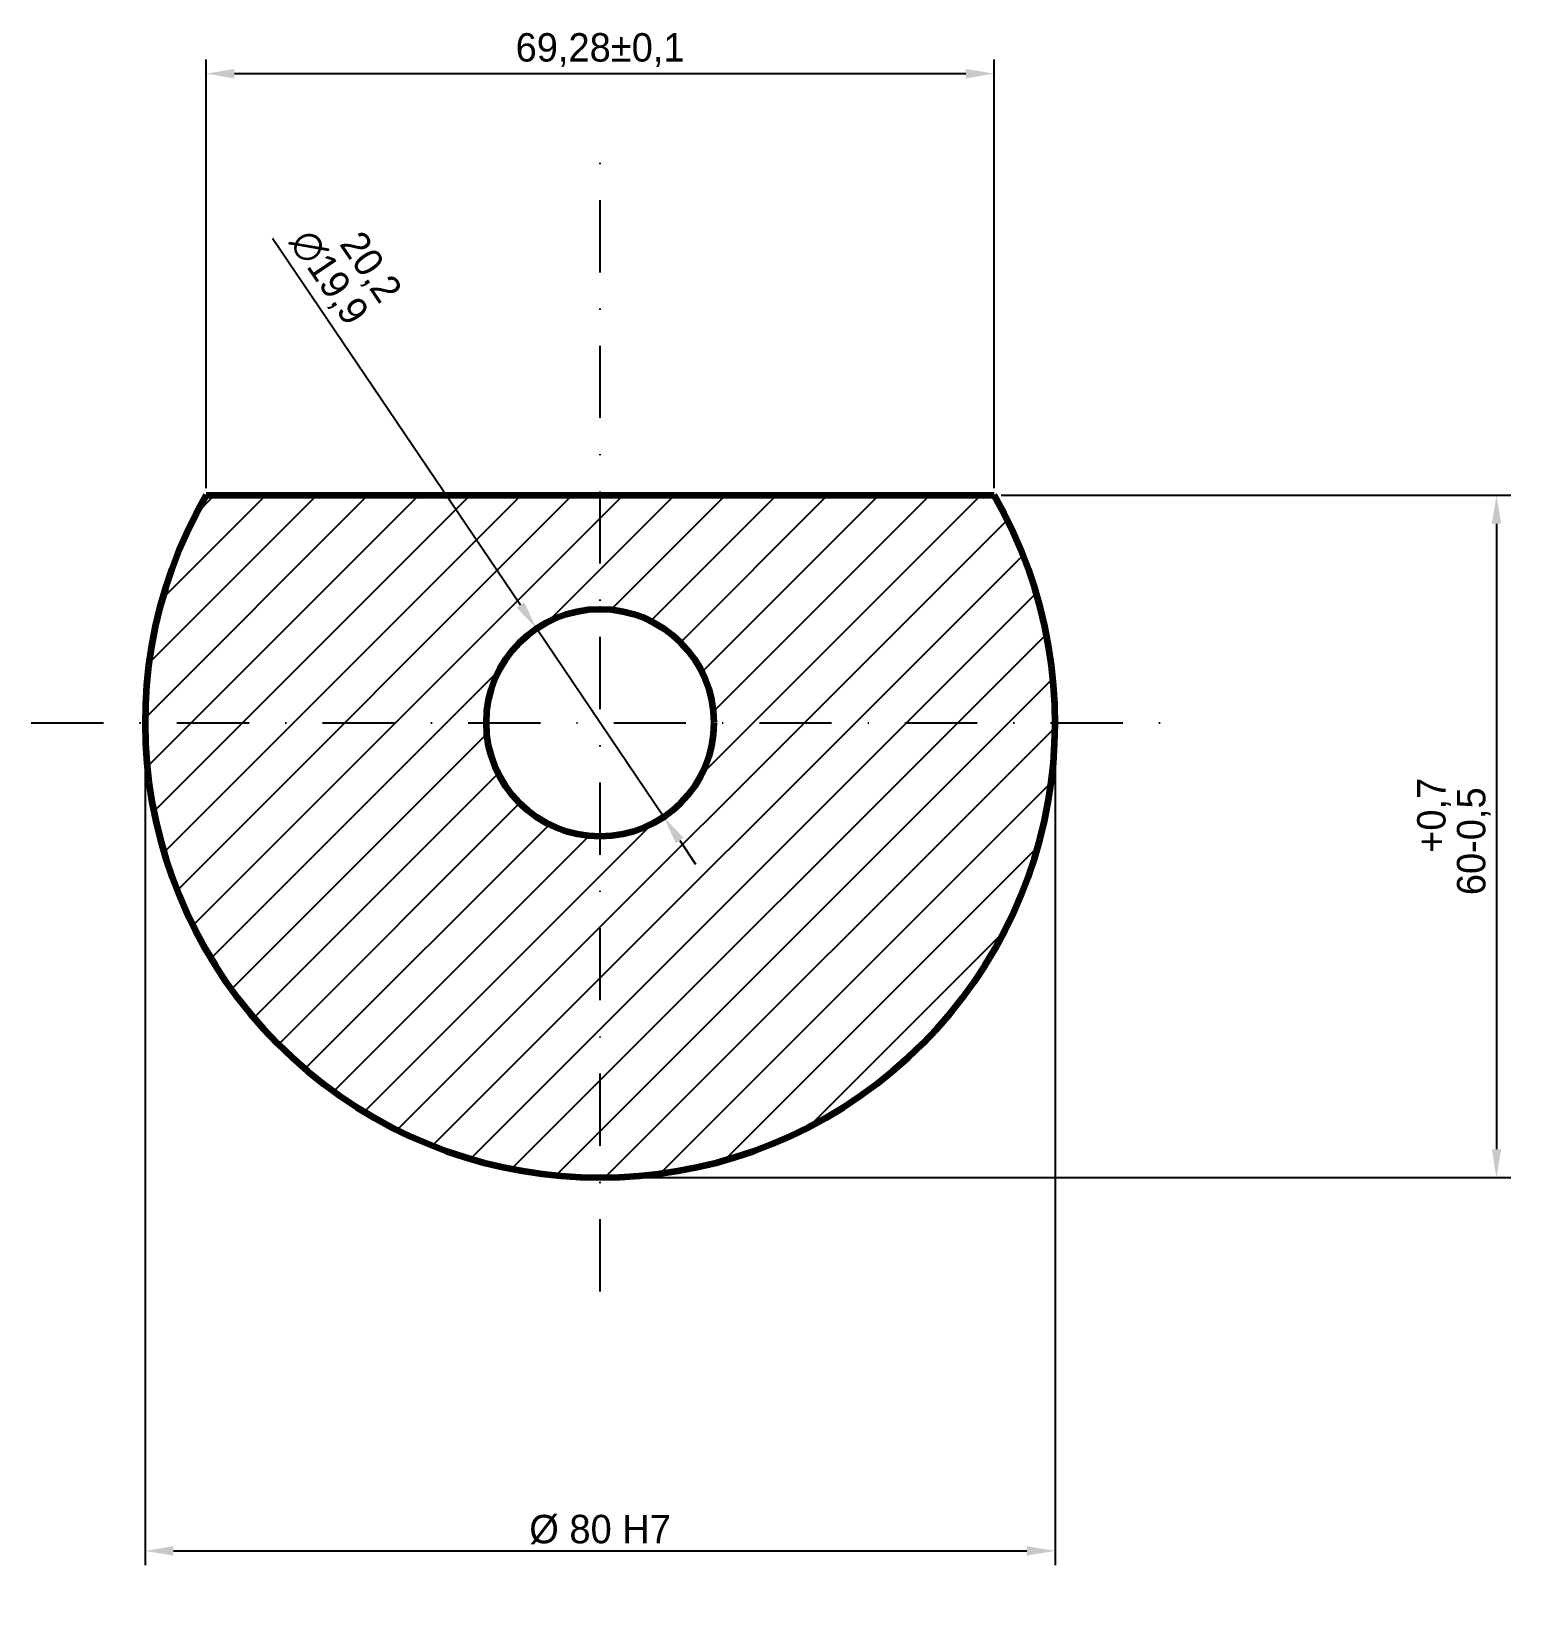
# Model space of a CAD drawing. Header units: millimetres. Extents: x 50 to 180, y 23 to 161.
import ezdxf

# ---------------------------------------------------------------- set-up
doc = ezdxf.new("R2010")
doc.units = ezdxf.units.MM
doc.linetypes.add('ČERCHOVANÁ2', pattern=[12.7, 6.35, -3.175, 0, -3.175])
for name, color, linetype in [('1-Osy', 10, 'ČERCHOVANÁ2'), ('3-Koty', 50, 'Continuous'), ('4-Popis', 6, 'Continuous')]:
    doc.layers.add(name, color=color, linetype=linetype)
doc.layers.add('2-Obrysy', color=170, linetype='Continuous', lineweight=100)
doc.dimstyles.new('ISO-25', dxfattribs={"dimtxt": 2.5, "dimasz": 2.5, "dimexe": 1.25, "dimexo": 0.625, "dimtad": 1, "dimtxsty": 'Standard', "dimcen": 2.5, "dimadec": 0, "dimazin": 0, "dimtfac": 1, "dimtmove": 0, "dimatfit": 3, "dimfxl": 1, "dimarcsym": 0})

# ---------------------------------------------------------------- blocks, each defined once
blk = doc.blocks.new('*D2')
at = {"layer": '3-Koty', "color": 0, "lineweight": -2, "transparency": 16777216}
for p, q in [((60, 99.38), (60, 25.93)), ((140, 99.38), (140, 25.93)), ((62.5, 27.18), (137.5, 27.18))]:
    blk.add_line(p, q, dxfattribs=at)
at = {"layer": '3-Koty', "color": 0, "transparency": 16777216}
for points in [[(62.5, 27.59), (62.5, 26.76), (60, 27.18)], [(137.5, 27.59), (137.5, 26.76), (140, 27.18)]]:
    blk.add_solid(points, dxfattribs=at)
at = {"layer": 'Defpoints', "color": 0, "transparency": 16777216}
for p in [(60, 100), (140, 100), (140, 27.18)]:
    blk.add_point(p, dxfattribs=at)
at = {"layer": '3-Koty', "color": 0, "transparency": 16777216, "insert": (100, 29.05), "char_height": 2.5, "attachment_point": 5}
blk.add_mtext('%%c 80 H7', dxfattribs=at)
blk = doc.blocks.new('*D3')
at = {"layer": '3-Koty', "color": 0, "lineweight": -2, "transparency": 16777216}
for p, q in [((135.27, 120), (180.05, 120)), ((178.8, 117.5), (178.8, 62.5)), ((100.63, 60), (180.05, 60))]:
    blk.add_line(p, q, dxfattribs=at)
at = {"layer": '3-Koty', "color": 0, "transparency": 16777216}
for points in [[(178.38, 117.5), (179.21, 117.5), (178.8, 120)], [(178.38, 62.5), (179.21, 62.5), (178.8, 60)]]:
    blk.add_solid(points, dxfattribs=at)
at = {"layer": 'Defpoints', "color": 0, "transparency": 16777216}
for p in [(134.64, 120), (100, 60), (178.8, 60)]:
    blk.add_point(p, dxfattribs=at)
at = {"layer": '3-Koty', "color": 0, "transparency": 16777216, "insert": (174.84, 90), "char_height": 2.5, "attachment_point": 5, "rotation": 90}
blk.add_mtext('60\\S+0,7^ -0,5;', dxfattribs=at)
blk = doc.blocks.new('*D4')
at = {"layer": '3-Koty', "color": 0, "lineweight": -2, "transparency": 16777216}
for p, q in [((65.36, 120.62), (65.36, 158.33)), ((134.64, 120.62), (134.64, 158.33)), ((67.86, 157.08), (132.14, 157.08))]:
    blk.add_line(p, q, dxfattribs=at)
at = {"layer": '3-Koty', "color": 0, "transparency": 16777216}
for points in [[(67.86, 157.5), (67.86, 156.66), (65.36, 157.08)], [(132.14, 157.5), (132.14, 156.66), (134.64, 157.08)]]:
    blk.add_solid(points, dxfattribs=at)
at = {"layer": 'Defpoints', "color": 0, "transparency": 16777216}
for p in [(134.64, 157.08), (65.36, 120), (134.64, 120)]:
    blk.add_point(p, dxfattribs=at)
at = {"layer": '3-Koty', "color": 0, "transparency": 16777216, "insert": (100, 159.16), "char_height": 2.5, "attachment_point": 5}
blk.add_mtext('69,28±0,1', dxfattribs=at)
blk = doc.blocks.new('*D5')
at = {"layer": '3-Koty', "color": 0, "lineweight": -2, "transparency": 16777216}
for p, q in [((71.21, 142.6), (93, 110.36)), ((105.6, 91.71), (94.4, 108.29)), ((107, 89.64), (108.4, 87.57))]:
    blk.add_line(p, q, dxfattribs=at)
at = {"layer": '3-Koty', "color": 0, "transparency": 16777216}
for points in [[(93.35, 110.59), (92.66, 110.12), (94.4, 108.29)], [(107.34, 89.88), (106.65, 89.41), (105.6, 91.71)]]:
    blk.add_solid(points, dxfattribs=at)
at = {"layer": 'Defpoints', "color": 0, "transparency": 16777216}
for p in [(94.4, 108.29), (105.6, 91.71)]:
    blk.add_point(p, dxfattribs=at)
at = {"layer": '3-Koty', "color": 0, "transparency": 16777216, "insert": (77.64, 140.15), "char_height": 2.5, "attachment_point": 5, "rotation": 304.0484}
blk.add_mtext('∅\\S20,2^ 19,9;', dxfattribs=at)

msp = doc.modelspace()

# ---------------------------------------------------------------- hatches: boundary and pattern name
at = {"layer": '4-Popis'}
h = msp.add_hatch(dxfattribs=at)
h.set_pattern_fill('ANSI31', color=256, style=0)
h.set_pattern_definition([(45, (100, 100), (-2.24506, 2.24506), [])])
h.paths.add_polyline_path([(90, 100, -0.4142136), (100, 110), (100, 120), (65.359, 120, 0.1316525), (60, 100)])
h.paths.add_polyline_path([(100, 120), (100, 110, -0.4142136), (110, 100), (140, 100, 0.1316525), (134.641, 120)])
h.paths.add_polyline_path([(110, 100, -0.4142136), (100, 90), (100, 60, 0.4142136), (140, 100)])
h.paths.add_polyline_path([(90, 100), (60, 100, 0.4142136), (100, 60), (100, 90, -0.4142136)])

# ---------------------------------------------------------------- linework, layer by layer
at = {"layer": '1-Osy'}
for p, q in [((100, 50), (100, 150)), ((50, 100), (150, 100))]:
    msp.add_line(p, q, dxfattribs=at)
at = {"layer": '2-Obrysy'}
msp.add_line((65.359, 120), (134.641, 120), dxfattribs=at)
msp.add_circle((100, 100), 10, dxfattribs=at)
msp.add_arc((100, 100), 40, 150, 30, dxfattribs=at)

# ---------------------------------------------------------------- dimensions: what is measured, and where the dimension line sits
at = {"layer": '3-Koty'}
dim = msp.add_linear_dim(base=(134.641, 157.081), p1=(65.359, 120), p2=(134.641, 120), dimstyle='ISO-25', override={"dimgap": 0.625, "dimtol": 1, "dimlim": 0, "dimtp": 0.1, "dimtm": 0.1}, dxfattribs=at)
dim.commit()
dim.dimension.update_dxf_attribs({"geometry": '*D4', "text_midpoint": (100, 159.165)})
dim = msp.add_diameter_dim_2p(p1=(105.599, 91.714), p2=(94.401, 108.286), dimstyle='ISO-25', override={"dimgap": 0.625, "dimtol": 0, "dimlim": 1, "dimtp": 0.2, "dimtm": 0.1}, dxfattribs=at)
dim.commit()
dim.dimension.update_dxf_attribs({"geometry": '*D5', "text_midpoint": (74.364, 137.938), "dimtype": 163})
dim = msp.add_linear_dim(base=(178.798, 60), p1=(134.641, 120), p2=(100, 60), angle=90, dimstyle='ISO-25', override={"dimgap": 0.625, "dimtol": 1, "dimlim": 0, "dimtp": 0.7, "dimtm": 0.5}, dxfattribs=at)
dim.commit()
dim.dimension.update_dxf_attribs({"geometry": '*D3', "text_midpoint": (174.839, 90)})
dim = msp.add_linear_dim(base=(140, 27.177), p1=(60, 100), p2=(140, 100), text='%%c 80 H7', dimstyle='ISO-25', dxfattribs=at)
dim.commit()
dim.dimension.update_dxf_attribs({"geometry": '*D2', "text_midpoint": (100, 29.052)})

doc.saveas('drawing.dxf')
